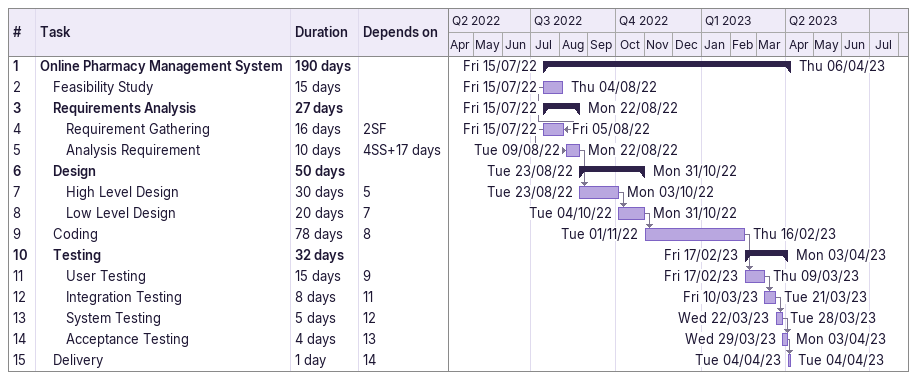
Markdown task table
| ID | Level | Task | Duration | Start | Finish | Predecessors |
|---|---|---|---|---|---|---|
| 1 | 1 | **Online Pharmacy Management System** | 190d | 2022-07-15 | 2023-04-06 |  |
| 2 | 2 | Feasibility Study | 15d | 2022-07-15 | 2022-08-04 |  |
| 3 | 2 | **Requirements Analysis** | 27d | 2022-07-15 | 2022-08-22 |  |
| 4 | 3 | Requirement Gathering | 16d | 2022-07-15 | 2022-08-05 | 2SF |
| 5 | 3 | Analysis Requirement | 10d | 2022-08-09 | 2022-08-22 | 4SS+17d |
| 6 | 2 | **Design** | 50d | 2022-08-23 | 2022-10-31 |  |
| 7 | 3 | High Level Design | 30d | 2022-08-23 | 2022-10-03 | 5 |
| 8 | 3 | Low Level Design | 20d | 2022-10-04 | 2022-10-31 | 7 |
| 9 | 2 | Coding | 78d | 2022-11-01 | 2023-02-16 | 8 |
| 10 | 2 | **Testing** | 32d | 2023-02-17 | 2023-04-03 |  |
| 11 | 3 | User Testing | 15d | 2023-02-17 | 2023-03-09 | 9 |
| 12 | 3 | Integration Testing | 8d | 2023-03-10 | 2023-03-21 | 11 |
| 13 | 3 | System Testing | 5d | 2023-03-22 | 2023-03-28 | 12 |
| 14 | 3 | Acceptance Testing | 4d | 2023-03-29 | 2023-04-03 | 13 |
| 15 | 2 | Delivery | 1d | 2023-04-04 | 2023-04-04 | 14 |
